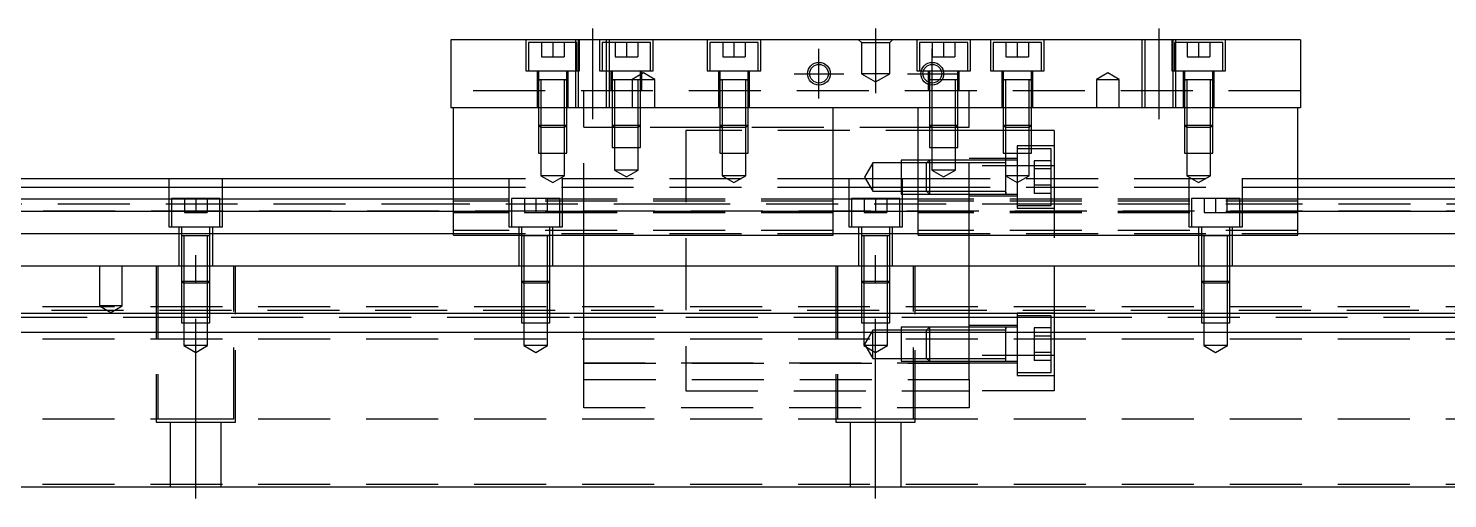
# Model space of a CAD drawing. Header units: millimetres. Extents: x -20 to 986, y -279 to 102.
# Drawn here: x 230.5 to 480.9, y -239 to -156 of the extents above; entities that cross this region are included whole.
import ezdxf

# ---------------------------------------------------------------- set-up
doc = ezdxf.new("R2010")
doc.units = ezdxf.units.MM
doc.linetypes.add('CENTER', pattern=[50.8, 31.75, -6.35, 6.35, -6.35])
doc.linetypes.add('DASHED', pattern=[19.05, 12.7, -6.35])
doc.layers.add('CENTER', color=1, linetype='CENTER')

msp = doc.modelspace()

# ---------------------------------------------------------------- linework, layer by layer
at = {"color": 7, "linetype": 'Continuous', "lineweight": -3}
for p, q in [((455, -158.03), (305, -158.03)), ((305, -158.03), (305, -170.03)), ((455, -158.03), (455, -170.03)), ((389.9, -165.13), (389.9, -165.676966)), ((391.67033, -165.13), (391.229838, -165.13)), ((389.9, -165.676966), (389.9, -166.027498)), ((455, -170.03), (305, -170.03)), ((305.5, -192.53), (305.5, -170.03)), ((372.5, -192.53), (372.5, -170.03)), ((387.5, -192.53), (387.5, -170.03)), ((454.5, -192.53), (454.5, -170.03)), ((0, -182.53), (305.5, -182.53)), ((372.5, -182.53), (387.5, -182.53)), ((454.5, -182.53), (760, -182.53)), ((0, -184.069608), (305.5, -184.069608)), ((372.5, -184.069608), (387.5, -184.069608)), ((454.5, -184.069608), (760, -184.069608)), ((305.5, -186.15154), (0, -186.15154)), ((387.5, -186.15154), (372.5, -186.15154)), ((760, -186.15154), (454.5, -186.15154)), ((305.5, -188.366666), (0, -188.366666)), ((387.5, -188.366666), (372.5, -188.366666)), ((760, -188.366666), (454.5, -188.366666)), ((0, -192.211934), (305.5, -192.211934)), ((305.5, -192.53), (372.5, -192.53)), ((372.5, -192.211934), (387.5, -192.211934)), ((387.5, -192.53), (454.5, -192.53)), ((454.5, -192.211934), (760, -192.211934)), ((760, -198.03), (0, -198.03)), ((760, -206.33), (0, -206.33)), ((760, -209.73), (0, -209.73)), ((760, -237.03), (0, -237.03))]:
    msp.add_line(p, q, dxfattribs=at)
at = {"color": 3, "linetype": 'DASHED', "lineweight": -3}
for p, q in [((318.25, -158.03), (318.25, -163.53)), ((327.25, -158.53), (318.75, -158.53)), ((318.75, -158.53), (318.75, -163.53)), ((321, -158.53), (321, -161.03)), ((323, -158.53), (323, -161.03)), ((325, -158.53), (325, -161.03)), ((327.000006, -158.03), (327.000006, -170.03)), ((327.25, -163.53), (327.25, -158.53)), ((327.5, -158.03), (327.5, -170.03)), ((327.75, -163.53), (327.75, -158.03)), ((331.25, -158.03), (331.25, -163.53)), ((332.999994, -158.53), (331.75, -158.53)), ((331.75, -158.53), (331.75, -163.53)), ((332.5, -170.03), (332.5, -158.03)), ((332.999994, -170.03), (332.999994, -158.03)), ((340.25, -158.53), (332.999994, -158.53)), ((334, -158.53), (334, -161.03)), ((336, -158.53), (336, -161.03)), ((338, -158.53), (338, -161.03)), ((340.25, -163.53), (340.25, -158.53)), ((340.75, -163.53), (340.75, -158.03)), ((350.25, -158.03), (350.25, -163.53)), ((359.25, -158.53), (350.75, -158.53)), ((350.75, -158.53), (350.75, -163.53)), ((353, -158.53), (353, -161.03)), ((355, -158.53), (355, -161.03)), ((357, -158.53), (357, -161.03)), ((359.25, -163.53), (359.25, -158.53)), ((359.75, -163.53), (359.75, -158.03)), ((377.5, -158.53), (377, -158.03)), ((377.5, -158.53), (377.5, -164.03)), ((377.5, -158.53), (382.5, -158.53)), ((382.5, -158.53), (383, -158.03)), ((382.5, -164.03), (382.5, -158.53)), ((387.25, -158.03), (387.25, -163.53)), ((396.25, -158.53), (387.75, -158.53)), ((387.75, -158.53), (387.75, -163.53)), ((390, -158.53), (390, -161.03)), ((392, -158.53), (392, -161.03)), ((394, -158.53), (394, -161.03)), ((396.25, -163.53), (396.25, -158.53)), ((396.75, -163.53), (396.75, -158.03)), ((400.25, -158.03), (400.25, -163.53)), ((409.25, -158.53), (400.75, -158.53)), ((400.75, -158.53), (400.75, -163.53)), ((403, -158.53), (403, -161.03)), ((405, -158.53), (405, -161.03)), ((407, -158.53), (407, -161.03)), ((409.25, -163.53), (409.25, -158.53)), ((409.75, -163.53), (409.75, -158.03)), ((427.000006, -158.03), (427.000006, -170.03)), ((427.5, -158.03), (427.5, -170.03)), ((432.25, -158.03), (432.25, -163.53)), ((432.5, -170.03), (432.5, -158.03)), ((441.25, -158.53), (432.75, -158.53)), ((432.75, -158.53), (432.75, -163.53)), ((432.999994, -170.03), (432.999994, -158.03)), ((435, -158.53), (435, -161.03)), ((437, -158.53), (437, -161.03)), ((439, -158.53), (439, -161.03)), ((441.25, -163.53), (441.25, -158.53)), ((441.75, -163.53), (441.75, -158.03)), ((321, -161.03), (323, -161.03)), ((323, -161.03), (325, -161.03)), ((334, -161.03), (336, -161.03)), ((336, -161.03), (338, -161.03)), ((353, -161.03), (355, -161.03)), ((355, -161.03), (357, -161.03)), ((390, -161.03), (392, -161.03)), ((392, -161.03), (394, -161.03)), ((403, -161.03), (405, -161.03)), ((405, -161.03), (407, -161.03)), ((435, -161.03), (437, -161.03)), ((437, -161.03), (439, -161.03)), ((318.25, -163.53), (327.75, -163.53)), ((320.25, -163.53), (320.25, -170.03)), ((320.5, -163.53), (320.5, -165.13)), ((320.5, -165.125), (320.5, -165.13)), ((320.5, -165.13), (320.757448, -165.13)), ((320.757468, -165.13), (320.5, -165.13)), ((320.5, -165.13), (320.5, -165.135)), ((320.5, -165.13), (320.5, -170.02998)), ((325.242552, -165.13), (320.757468, -165.13)), ((320.9, -165.13), (320.9, -170.02998)), ((325.1, -170.02998), (325.1, -165.13)), ((325.5, -165.13), (325.242552, -165.13)), ((325.242602, -165.13), (325.5, -165.13)), ((325.5, -165.13), (325.5, -163.53)), ((325.5, -165.13), (325.5, -165.125)), ((325.5, -165.135), (325.5, -165.13)), ((325.5, -170.02998), (325.5, -165.13)), ((325.75, -170.03), (325.75, -163.53)), ((331.25, -163.53), (340.75, -163.53)), ((333.25, -163.53), (333.25, -167.03)), ((333.5, -163.53), (333.5, -165.13)), ((333.5, -165.125), (333.5, -165.13)), ((333.5, -165.13), (333.757448, -165.13)), ((333.757468, -165.13), (333.5, -165.13)), ((333.5, -165.13), (333.5, -165.135)), ((333.5, -165.13), (333.5, -167.02998)), ((338.5, -165.13), (333.757468, -165.13)), ((333.9, -165.13), (333.9, -167.02998)), ((339, -163.8753), (337, -165.03)), ((337, -165.03), (339, -165.03)), ((337, -165.03), (337, -170.03)), ((338.1, -167.02998), (338.1, -165.13)), ((338.5, -165.13), (338.5, -163.53)), ((338.5, -165.13), (338.5, -165.125)), ((338.5, -165.135), (338.5, -165.13)), ((338.5, -167.02998), (338.5, -165.13)), ((338.75, -167.03), (338.75, -163.53)), ((341, -165.03), (339, -163.8753)), ((339, -165.03), (341, -165.03)), ((341, -170.03), (341, -165.03)), ((350.25, -163.53), (359.75, -163.53)), ((352.25, -163.53), (352.25, -170.03)), ((352.5, -163.53), (352.5, -165.13)), ((352.5, -165.125), (352.5, -165.13)), ((352.5, -165.13), (352.757448, -165.13)), ((352.757468, -165.13), (352.5, -165.13)), ((352.5, -165.13), (352.5, -170.02998)), ((352.5, -165.13), (352.5, -165.135)), ((357.242552, -165.13), (352.757468, -165.13)), ((352.9, -165.13), (352.9, -170.02998)), ((357.1, -170.02998), (357.1, -165.13)), ((357.5, -165.13), (357.242552, -165.13)), ((357.242602, -165.13), (357.5, -165.13)), ((357.5, -165.13), (357.5, -163.53)), ((357.5, -165.13), (357.5, -165.125)), ((357.5, -170.02998), (357.5, -165.13)), ((357.5, -165.135), (357.5, -165.13)), ((357.75, -170.03), (357.75, -163.53)), ((382.5, -164.03), (377.5, -164.03)), ((377.5, -164.03), (380, -165.473376)), ((380, -165.473376), (382.5, -164.03)), ((387.25, -163.53), (396.75, -163.53)), ((389.25, -163.53), (389.25, -167.03)), ((389.5, -163.53), (389.5, -165.13)), ((389.5, -165.125), (389.5, -165.13)), ((389.757468, -165.13), (389.5, -165.13)), ((389.5, -165.13), (389.5, -165.135)), ((389.5, -165.13), (389.5, -165.602418)), ((391.229562, -165.13), (389.757468, -165.13)), ((391.669968, -165.13), (391.229562, -165.13)), ((394.242552, -165.13), (391.669968, -165.13)), ((394.1, -167.02998), (394.1, -165.13)), ((394.5, -165.13), (394.242552, -165.13)), ((394.5, -165.13), (394.5, -163.53)), ((394.5, -165.13), (394.5, -165.125)), ((394.5, -165.135), (394.5, -165.13)), ((394.5, -167.02998), (394.5, -165.13)), ((394.75, -167.03), (394.75, -163.53)), ((400.25, -163.53), (409.75, -163.53)), ((402.25, -163.53), (402.25, -170.03)), ((402.5, -163.53), (402.5, -165.13)), ((402.5, -165.125), (402.5, -165.13)), ((402.5, -165.13), (402.757448, -165.13)), ((402.757468, -165.13), (402.5, -165.13)), ((402.5, -165.13), (402.5, -165.135)), ((402.5, -165.13), (402.5, -170.02998)), ((407.242552, -165.13), (402.757468, -165.13)), ((402.9, -165.13), (402.9, -170.02998)), ((407.1, -170.02998), (407.1, -165.13)), ((407.5, -165.13), (407.242552, -165.13)), ((407.242602, -165.13), (407.5, -165.13)), ((407.5, -165.13), (407.5, -163.53)), ((407.5, -165.13), (407.5, -165.125)), ((407.5, -165.135), (407.5, -165.13)), ((407.5, -170.02998), (407.5, -165.13)), ((407.75, -170.03), (407.75, -163.53)), ((421, -163.8753), (419, -165.03)), ((419, -165.03), (421, -165.03)), ((419, -165.03), (419, -170.03)), ((423, -165.03), (421, -163.8753)), ((421, -165.03), (423, -165.03)), ((423, -170.03), (423, -165.03)), ((432.25, -163.53), (441.75, -163.53)), ((434.25, -163.53), (434.25, -170.03)), ((434.5, -163.53), (434.5, -165.13)), ((434.5, -165.125), (434.5, -165.13)), ((434.5, -165.13), (434.757448, -165.13)), ((434.757468, -165.13), (434.5, -165.13)), ((434.5, -165.13), (434.5, -165.135)), ((434.5, -165.13), (434.5, -170.02998)), ((439.242552, -165.13), (434.757468, -165.13)), ((434.9, -165.13), (434.9, -170.02998)), ((439.1, -170.02998), (439.1, -165.13)), ((439.5, -165.13), (439.242552, -165.13)), ((439.242602, -165.13), (439.5, -165.13)), ((439.5, -165.13), (439.5, -163.53)), ((439.5, -165.13), (439.5, -165.125)), ((439.5, -165.135), (439.5, -165.13)), ((439.5, -170.02998), (439.5, -165.13)), ((439.75, -170.03), (439.75, -163.53)), ((455, -167.03), (305, -167.03)), ((328.5, -170.03), (328.5, -167.03)), ((333.5, -167.03), (333.5, -173.13)), ((333.500006, -167.03), (333.500006, -173.13)), ((333.9, -167.03), (333.9, -173.53)), ((338.1, -173.53), (338.1, -167.03)), ((338.499994, -173.13), (338.499994, -167.03)), ((338.5, -173.13), (338.5, -167.03)), ((389.5, -165.602418), (389.5, -165.966492)), ((389.5, -165.966492), (389.5, -167.02998)), ((389.5, -167.03), (389.5, -173.13)), ((389.500006, -167.03), (389.500006, -173.13)), ((389.9, -166.027498), (389.9, -167.02998)), ((389.9, -167.03), (389.9, -173.53)), ((394.1, -170.03), (394.1, -167.03)), ((394.499994, -170.03), (394.499994, -167.03)), ((394.5, -170.03), (394.5, -167.03)), ((396.5, -170.03), (396.5, -167.03)), ((320.5, -170.03), (320.5, -173.13)), ((320.500006, -170.03), (320.500006, -173.130006)), ((320.9, -170.03), (320.9, -173.53)), ((325.1, -173.53), (325.1, -170.03)), ((325.499994, -173.130006), (325.499994, -170.03)), ((325.5, -173.13), (325.5, -170.03)), ((328.5, -192.53), (328.5, -170.03)), ((352.5, -170.03), (352.5, -173.13)), ((352.500006, -170.03), (352.500006, -173.130006)), ((352.9, -170.03), (352.9, -173.53)), ((357.1, -173.53), (357.1, -170.03)), ((357.499994, -173.130006), (357.499994, -170.03)), ((357.5, -173.13), (357.5, -170.03)), ((394.1, -173.53), (394.1, -170.03)), ((394.499994, -173.130006), (394.499994, -170.03)), ((394.5, -173.13), (394.5, -170.03)), ((396.5, -192.53), (396.5, -170.03)), ((402.5, -170.03), (402.5, -173.13)), ((402.500006, -170.03), (402.500006, -173.130006)), ((402.9, -170.03), (402.9, -173.53)), ((407.1, -173.53), (407.1, -170.03)), ((407.499994, -173.130006), (407.499994, -170.03)), ((407.5, -173.13), (407.5, -170.03)), ((434.5, -170.03), (434.5, -173.13)), ((434.500006, -170.03), (434.500006, -173.130006)), ((434.9, -170.03), (434.9, -173.53)), ((439.1, -173.53), (439.1, -170.03)), ((439.499994, -173.130006), (439.499994, -170.03)), ((439.5, -173.13), (439.5, -170.03)), ((320.5, -173.13), (325.5, -173.13)), ((320.5, -173.13), (320.9, -173.53)), ((320.500006, -173.13002), (320.500006, -178.03)), ((325.1, -173.53), (320.9, -173.53)), ((320.9, -173.53002), (320.9, -178.03)), ((325.1, -173.53), (325.5, -173.13)), ((325.1, -178.03), (325.1, -173.53002)), ((325.499994, -178.03), (325.499994, -173.13002)), ((333.9, -173.53), (328.5, -173.53)), ((333.5, -173.13), (338.5, -173.13)), ((333.5, -173.13), (333.9, -173.53)), ((333.500006, -173.13002), (333.500006, -177.03)), ((338.1, -173.53), (333.9, -173.53)), ((333.9, -173.53002), (333.9, -177.03)), ((338.1, -173.53), (338.5, -173.13)), ((352.9, -173.53), (338.1, -173.53)), ((338.1, -177.03), (338.1, -173.53002)), ((338.499994, -177.03), (338.499994, -173.13002)), ((346.5, -174.03), (346.5, -220.03)), ((394.499994, -174.03), (346.5, -174.03)), ((352.5, -173.13), (357.5, -173.13)), ((352.5, -173.13), (352.9, -173.53)), ((352.500006, -173.13002), (352.500006, -178.03)), ((357.1, -173.53), (352.9, -173.53)), ((352.9, -173.53002), (352.9, -178.03)), ((357.1, -173.53), (357.5, -173.13)), ((389.9, -173.53), (357.1, -173.53)), ((357.1, -178.03), (357.1, -173.53002)), ((357.499994, -178.03), (357.499994, -173.13002)), ((389.5, -173.13), (394.5, -173.13)), ((389.5, -173.13), (389.9, -173.53)), ((389.500006, -173.13002), (389.500006, -177.03)), ((394.1, -173.53), (389.9, -173.53)), ((389.9, -173.53002), (389.9, -177.03)), ((394.1, -173.53), (394.5, -173.13)), ((396.5, -173.53), (394.1, -173.53)), ((394.1, -177.03), (394.1, -173.53002)), ((394.499994, -177.03), (394.499994, -173.13002)), ((396.5, -174.03), (394.499994, -174.03)), ((402.500006, -174.03), (396.5, -174.03)), ((402.5, -173.13), (407.5, -173.13)), ((402.5, -173.13), (402.9, -173.53)), ((402.500006, -173.13002), (402.500006, -178.03)), ((407.499994, -174.03), (402.500006, -174.03)), ((407.1, -173.53), (402.9, -173.53)), ((402.9, -173.53002), (402.9, -178.03)), ((407.1, -173.53), (407.5, -173.13)), ((407.1, -178.03), (407.1, -173.53002)), ((407.499994, -178.03), (407.499994, -173.13002)), ((411.5, -174.03), (407.499994, -174.03)), ((411.5, -174.03), (411.5, -180.2968)), ((434.5, -173.13), (439.5, -173.13)), ((434.5, -173.13), (434.9, -173.53)), ((434.500006, -173.13002), (434.500006, -178.03)), ((439.1, -173.53), (434.9, -173.53)), ((434.9, -173.53002), (434.9, -178.03)), ((439.1, -173.53), (439.5, -173.13)), ((439.1, -178.03), (439.1, -173.53002)), ((439.499994, -178.03), (439.499994, -173.13002)), ((333.500006, -177.03), (338.499994, -177.03)), ((333.9, -177.03), (333.9, -181.03)), ((338.1, -181.03), (338.1, -177.03)), ((389.500006, -177.03), (394.499994, -177.03)), ((389.9, -177.03), (389.9, -181.03)), ((394.1, -181.03), (394.1, -177.03)), ((405, -176.78), (405, -187.78)), ((411.5, -176.78), (405, -176.78)), ((407.499994, -177.28), (405, -177.28)), ((411, -177.28), (407.499994, -177.28)), ((411, -187.28), (411, -177.28)), ((320.500006, -178.03), (325.499994, -178.03)), ((320.9, -178.03), (320.9, -182.03)), ((325.1, -182.03), (325.1, -178.03)), ((352.500006, -178.03), (357.499994, -178.03)), ((352.9, -178.03), (352.9, -182.03)), ((357.1, -182.03), (357.1, -178.03)), ((379.5, -179.78), (378.056624, -182.28)), ((379.5, -184.78), (379.5, -179.78)), ((384.5, -179.78), (379.5, -179.78)), ((384.5, -179.280006), (384.5, -185.279994)), ((389.49998, -179.280006), (384.5, -179.280006)), ((388.99998, -179.78), (384.5, -179.78)), ((389.5, -179.28), (389, -179.78)), ((389, -184.78), (389, -179.78)), ((396.5, -179.78), (389, -179.78)), ((389.5, -179.28), (389.5, -185.28)), ((396.5, -179.28), (389.5, -179.28)), ((396.5, -179.280006), (389.5, -179.280006)), ((405, -178.98), (396.5, -178.98)), ((411.5, -180.2968), (396.5, -180.2968)), ((403.005, -179.28), (396.50002, -179.28)), ((403, -179.78), (396.50002, -179.78)), ((402.500006, -178.03), (407.499994, -178.03)), ((402.9, -178.03), (402.9, -182.03)), ((405, -179.28), (402.995, -179.28)), ((403, -179.78), (403, -179.279994)), ((403, -182.28), (403, -179.279994)), ((403, -185.280006), (403, -179.279994)), ((403, -184.78), (403, -179.78)), ((407.1, -182.03), (407.1, -178.03)), ((408, -179.393248), (408, -180.836624)), ((411, -179.393248), (408, -179.393248)), ((411.5, -180.2968), (411.5, -198.03)), ((434.500006, -178.03), (439.499994, -178.03)), ((434.9, -178.03), (434.9, -182.03)), ((439.1, -182.03), (439.1, -178.03)), ((255.25, -182.53), (255.25, -191.03)), ((264.75, -191.03), (264.75, -182.53)), ((305.5, -182.53), (372.5, -182.53)), ((315.25, -182.53), (315.25, -191.03)), ((325.1, -182.03), (320.9, -182.03)), ((320.9, -182.03), (323, -183.242436)), ((323, -183.242436), (325.1, -182.03)), ((324.75, -191.03), (324.75, -182.53)), ((338.1, -181.03), (333.9, -181.03)), ((333.9, -181.03), (336, -182.242436)), ((336, -182.242436), (338.1, -181.03)), ((357.1, -182.03), (352.9, -182.03)), ((352.9, -182.03), (355, -183.242436)), ((355, -183.242436), (357.1, -182.03)), ((375.25, -182.53), (375.25, -191.03)), ((378.056624, -182.28), (379.5, -184.78)), ((384.75, -191.03), (384.75, -182.53)), ((387.5, -182.53), (454.5, -182.53)), ((394.1, -181.03), (389.9, -181.03)), ((389.9, -181.03), (392, -182.242436)), ((392, -182.242436), (394.1, -181.03)), ((407.1, -182.03), (402.9, -182.03)), ((402.9, -182.03), (405, -183.242436)), ((403, -184.930204), (403, -182.031394)), ((405, -183.242436), (407.1, -182.03)), ((411, -180.836624), (408, -180.836624)), ((408, -180.836624), (408, -183.723376)), ((439.1, -182.03), (434.9, -182.03)), ((434.9, -182.03), (437, -183.242436)), ((435.25, -182.53), (435.25, -191.03)), ((437, -183.242436), (439.1, -182.03)), ((444.75, -191.03), (444.75, -182.53)), ((305.5, -184.069608), (372.5, -184.069608)), ((379.5, -184.78), (384.5, -184.78)), ((384.5, -184.78), (388.99998, -184.78)), ((384.5, -185.279994), (389.49998, -185.279994)), ((387.5, -184.069608), (454.5, -184.069608)), ((389, -184.78), (389.5, -185.28)), ((389, -184.78), (396.5, -184.78)), ((389.5, -185.279994), (396.5, -185.279994)), ((389.5, -185.28), (396.5, -185.28)), ((396.50002, -184.78), (403, -184.78)), ((396.50002, -185.28), (403.005, -185.28)), ((402.995, -185.28), (405, -185.28)), ((403, -185.280006), (403, -184.78)), ((403, -185.28), (403, -184.930204)), ((403, -184.930204), (403, -185.28)), ((411, -183.723376), (408, -183.723376)), ((408, -183.723376), (408, -185.166752)), ((411, -185.166752), (408, -185.166752)), ((305.5, -187.03), (28, -187.03)), ((264.25, -186.03), (255.75, -186.03)), ((255.75, -186.03), (255.75, -191.03)), ((258, -186.03), (258, -188.53)), ((260, -186.03), (260, -188.53)), ((262, -186.03), (262, -188.53)), ((264.25, -191.03), (264.25, -186.03)), ((372.5, -186.15154), (305.5, -186.15154)), ((372.5, -186.55668), (305.5, -186.55668)), ((346.49998, -187.03), (305.5, -187.03)), ((324.25, -186.03), (315.75, -186.03)), ((315.75, -186.03), (315.75, -191.03)), ((318, -186.03), (318, -188.53)), ((320, -186.03), (320, -188.53)), ((322, -186.03), (322, -188.53)), ((324.25, -191.03), (324.25, -186.03)), ((411.5, -187.03), (346.5, -187.03)), ((384.25, -186.03), (375.75, -186.03)), ((375.75, -186.03), (375.75, -191.03)), ((378, -186.03), (378, -188.53)), ((380, -186.03), (380, -188.53)), ((382, -186.03), (382, -188.53)), ((384.25, -191.03), (384.25, -186.03)), ((454.5, -186.15154), (387.5, -186.15154)), ((454.5, -186.55668), (387.5, -186.55668)), ((396.5, -185.58), (405, -185.58)), ((405, -187.28), (411, -187.28)), ((405, -187.78), (411.5, -187.78)), ((454.5, -187.03), (411.50002, -187.03)), ((444.25, -186.03), (435.75, -186.03)), ((435.75, -186.03), (435.75, -191.03)), ((438, -186.03), (438, -188.53)), ((440, -186.03), (440, -188.53)), ((442, -186.03), (442, -188.53)), ((444.25, -191.03), (444.25, -186.03)), ((703, -187.03), (454.5, -187.03)), ((703, -188.28), (25, -188.28)), ((258, -188.53), (260, -188.53)), ((260, -188.53), (262, -188.53)), ((372.5, -188.366666), (305.5, -188.366666)), ((372.5, -188.61), (305.5, -188.61)), ((318, -188.53), (320, -188.53)), ((320, -188.53), (322, -188.53)), ((378, -188.53), (380, -188.53)), ((380, -188.53), (382, -188.53)), ((454.5, -188.366666), (387.5, -188.366666)), ((454.5, -188.61), (387.5, -188.61)), ((438, -188.53), (440, -188.53)), ((440, -188.53), (442, -188.53)), ((255.25, -191.03), (264.75, -191.03)), ((257, -191.03), (257, -198.03)), ((257.5, -191.03), (257.5, -192.63)), ((257.5, -192.625), (257.5, -192.63)), ((257.757468, -192.63), (257.5, -192.63)), ((257.5, -192.63), (257.5, -198.02998)), ((257.5, -192.63), (257.5, -192.635)), ((262.242552, -192.63), (257.757468, -192.63)), ((257.9, -192.63), (257.9, -198.02998)), ((262.1, -198.02998), (262.1, -192.63)), ((262.5, -192.63), (262.242552, -192.63)), ((262.5, -192.63), (262.5, -191.03)), ((262.5, -192.63), (262.5, -192.625)), ((262.5, -198.02998), (262.5, -192.63)), ((262.5, -192.635), (262.5, -192.63)), ((263, -198.03), (263, -191.03)), ((372.5, -191.707372), (305.5, -191.707372)), ((305.5, -192.211934), (372.5, -192.211934)), ((315.25, -191.03), (324.75, -191.03)), ((317, -191.03), (317, -198.03)), ((317.5, -191.03), (317.5, -192.63)), ((317.5, -192.625), (317.5, -192.63)), ((317.757468, -192.63), (317.5, -192.63)), ((317.5, -192.63), (317.5, -198.02998)), ((317.5, -192.63), (317.5, -192.635)), ((322.242552, -192.63), (317.757468, -192.63)), ((317.9, -192.63), (317.9, -198.02998)), ((322.1, -198.02998), (322.1, -192.63)), ((322.5, -192.63), (322.242552, -192.63)), ((322.5, -192.63), (322.5, -191.03)), ((322.5, -192.63), (322.5, -192.625)), ((322.5, -198.02998), (322.5, -192.63)), ((322.5, -192.635), (322.5, -192.63)), ((323, -198.03), (323, -191.03)), ((328.5, -198.03), (328.5, -192.53)), ((375.25, -191.03), (384.75, -191.03)), ((377, -191.03), (377, -198.03)), ((377.5, -191.03), (377.5, -192.63)), ((377.5, -192.625), (377.5, -192.63)), ((377.757468, -192.63), (377.5, -192.63)), ((377.5, -192.63), (377.5, -198.02998)), ((377.5, -192.63), (377.5, -192.635)), ((382.242552, -192.63), (377.757468, -192.63)), ((377.9, -192.63), (377.9, -198.02998)), ((382.1, -198.02998), (382.1, -192.63)), ((382.5, -192.63), (382.242552, -192.63)), ((382.5, -192.63), (382.5, -191.03)), ((382.5, -192.63), (382.5, -192.625)), ((382.5, -198.02998), (382.5, -192.63)), ((382.5, -192.635), (382.5, -192.63)), ((383, -198.03), (383, -191.03)), ((454.5, -191.707372), (387.5, -191.707372)), ((387.5, -192.211934), (454.5, -192.211934)), ((396.5, -198.03), (396.5, -192.53)), ((435.25, -191.03), (444.75, -191.03)), ((437, -191.03), (437, -198.03)), ((437.5, -191.03), (437.5, -192.63)), ((437.5, -192.625), (437.5, -192.63)), ((437.757468, -192.63), (437.5, -192.63)), ((437.5, -192.63), (437.5, -198.02998)), ((437.5, -192.63), (437.5, -192.635)), ((442.242552, -192.63), (437.757468, -192.63)), ((437.9, -192.63), (437.9, -198.02998)), ((442.1, -198.02998), (442.1, -192.63)), ((442.5, -192.63), (442.242552, -192.63)), ((442.5, -192.63), (442.5, -191.03)), ((442.5, -192.63), (442.5, -192.625)), ((442.5, -198.02998), (442.5, -192.63)), ((442.5, -192.635), (442.5, -192.63)), ((443, -198.03), (443, -191.03)), ((243, -198.03), (243, -205.03)), ((247, -205.03), (247, -198.03)), ((253, -198.03), (253, -225.53)), ((253.291796, -198.03), (253.291796, -225.03)), ((257.5, -198.03), (257.5, -200.63)), ((257.500006, -198.03), (257.500006, -200.630006)), ((257.9, -198.03), (257.9, -201.03)), ((262.1, -201.03), (262.1, -198.03)), ((262.499994, -200.630006), (262.499994, -198.03)), ((262.5, -200.63), (262.5, -198.03)), ((266.708204, -225.03), (266.708204, -198.03)), ((267, -225.53), (267, -198.03)), ((317.5, -198.03), (317.5, -200.63)), ((317.500006, -198.03), (317.500006, -200.630006)), ((317.9, -198.03), (317.9, -201.03)), ((322.1, -201.03), (322.1, -198.03)), ((322.499994, -200.630006), (322.499994, -198.03)), ((322.5, -200.63), (322.5, -198.03)), ((328.5, -206.33), (328.5, -198.03)), ((373, -198.03), (373, -225.53)), ((373.291796, -198.03), (373.291796, -225.03)), ((377.5, -198.03), (377.5, -200.63)), ((377.500006, -198.03), (377.500006, -200.630006)), ((377.9, -198.03), (377.9, -201.03)), ((382.1, -201.03), (382.1, -198.03)), ((382.499994, -200.630006), (382.499994, -198.03)), ((382.5, -200.63), (382.5, -198.03)), ((386.708204, -225.03), (386.708204, -198.03)), ((387, -225.53), (387, -198.03)), ((396.5, -206.33), (396.5, -198.03)), ((411.5, -198.03), (411.5, -201.03)), ((437.5, -198.03), (437.5, -200.63)), ((437.500006, -198.03), (437.500006, -200.630006)), ((437.9, -198.03), (437.9, -201.03)), ((442.1, -201.03), (442.1, -198.03)), ((442.499994, -200.630006), (442.499994, -198.03)), ((442.5, -200.63), (442.5, -198.03)), ((257.5, -200.63), (262.5, -200.63)), ((257.5, -200.63), (257.9, -201.03)), ((257.500006, -200.63002), (257.500006, -206.33)), ((262.1, -201.03), (257.9, -201.03)), ((257.9, -201.03002), (257.9, -208.03)), ((262.1, -201.03), (262.5, -200.63)), ((262.1, -208.03), (262.1, -201.03002)), ((262.499994, -206.33), (262.499994, -200.63002)), ((317.5, -200.63), (322.5, -200.63)), ((317.5, -200.63), (317.9, -201.03)), ((317.500006, -200.63002), (317.500006, -206.33)), ((322.1, -201.03), (317.9, -201.03)), ((317.9, -201.03002), (317.9, -208.03)), ((322.1, -201.03), (322.5, -200.63)), ((322.1, -208.03), (322.1, -201.03002)), ((322.499994, -206.33), (322.499994, -200.63002)), ((377.5, -200.63), (382.5, -200.63)), ((377.5, -200.63), (377.9, -201.03)), ((377.500006, -200.63002), (377.500006, -206.33)), ((382.1, -201.03), (377.9, -201.03)), ((377.9, -201.03002), (377.9, -208.03)), ((382.1, -201.03), (382.5, -200.63)), ((382.1, -208.03), (382.1, -201.03002)), ((382.499994, -206.33), (382.499994, -200.63002)), ((411.5, -201.03), (411.5, -206.33)), ((437.5, -200.63), (442.5, -200.63)), ((437.5, -200.63), (437.9, -201.03)), ((437.500006, -200.63002), (437.500006, -206.33)), ((442.1, -201.03), (437.9, -201.03)), ((437.9, -201.03002), (437.9, -208.03)), ((442.1, -201.03), (442.5, -200.63)), ((442.1, -208.03), (442.1, -201.03002)), ((442.499994, -206.33), (442.499994, -200.63002)), ((760, -205.18), (0, -205.18)), ((247, -205.03), (243, -205.03)), ((243, -205.03), (245, -206.1847)), ((245, -206.1847), (247, -205.03)), ((25, -205.78), (703, -205.78)), ((56.708204, -207.03), (313.291796, -207.03)), ((257.500006, -206.33), (257.500006, -208.03)), ((257.500006, -207.03), (262.499994, -207.03)), ((262.499994, -208.03), (262.499994, -206.33)), ((313.291796, -207.03), (326.708204, -207.03)), ((317.500006, -206.33), (317.500006, -208.03)), ((317.500006, -207.03), (322.499994, -207.03)), ((322.499994, -208.03), (322.499994, -206.33)), ((326.708204, -207.03), (328.5, -207.03)), ((328.5, -209.73), (328.5, -206.33)), ((328.5, -207.03), (346.49998, -207.03)), ((346.5, -207.029994), (396.5, -207.029994)), ((346.5, -207.03), (396.5, -207.03)), ((377.500006, -206.33), (377.500006, -208.03)), ((377.500006, -207.03), (382.499994, -207.03)), ((382.499994, -208.03), (382.499994, -206.33)), ((396.5, -209.73), (396.5, -206.33)), ((396.5, -207.029994), (405, -207.029994)), ((396.5, -207.03), (405, -207.03)), ((405, -206.28), (405, -217.28)), ((411.5, -206.28), (405, -206.28)), ((407.500006, -206.78), (405, -206.78)), ((405, -207.029994), (407.500006, -207.029994)), ((405, -207.03), (407.500006, -207.03)), ((411, -206.78), (407.500006, -206.78)), ((407.500006, -207.029994), (411, -207.029994)), ((407.500006, -207.03), (411, -207.03)), ((411, -208.03), (411, -206.78)), ((411, -207.029994), (411.5, -207.029994)), ((411, -207.03), (411.5, -207.03)), ((411.5, -206.33), (411.5, -208.03)), ((411.50002, -207.03), (412.499994, -207.03)), ((412.499994, -207.03), (703.005, -207.03)), ((437.500006, -206.33), (437.500006, -208.03)), ((437.500006, -207.03), (442.499994, -207.03)), ((442.499994, -208.03), (442.499994, -206.33)), ((257.500006, -208.03), (262.499994, -208.03)), ((257.9, -208.03), (257.9, -212.03)), ((262.1, -212.03), (262.1, -208.03)), ((317.500006, -208.03), (322.499994, -208.03)), ((317.9, -208.03), (317.9, -212.03)), ((322.1, -212.03), (322.1, -208.03)), ((328.5, -218.03), (328.5, -209.73)), ((377.500006, -208.03), (382.499994, -208.03)), ((377.9, -208.03), (377.9, -212.03)), ((379.5, -209.28), (378.056624, -211.78)), ((379.5, -214.28), (379.5, -209.28)), ((384.5, -209.28), (379.5, -209.28)), ((382.1, -212.03), (382.1, -208.03)), ((384.5, -208.780006), (384.5, -214.779994)), ((389.49998, -208.780006), (384.5, -208.780006)), ((388.99998, -209.28), (384.5, -209.28)), ((389.5, -208.78), (389, -209.28)), ((389, -214.28), (389, -209.28)), ((396.5, -209.28), (389, -209.28)), ((389.5, -208.78), (389.5, -214.78)), ((396.5, -208.78), (389.5, -208.78)), ((396.5, -208.780006), (389.5, -208.780006)), ((405, -208.48), (396.5, -208.48)), ((396.5, -218.03), (396.5, -209.73)), ((403.005, -208.78), (396.50002, -208.78)), ((403, -209.28), (396.50002, -209.28)), ((405, -208.78), (402.995, -208.78)), ((403, -208.78), (403, -209.12965)), ((403, -209.129602), (403, -208.78)), ((403, -208.78), (403, -209.12965)), ((403, -209.129602), (403, -208.78)), ((403, -209.72965), (403, -209.129602)), ((403, -209.73), (403, -209.28)), ((403, -211.61996), (403, -209.72965)), ((408, -208.893248), (408, -210.336624)), ((411, -208.893248), (408, -208.893248)), ((411, -210.336624), (408, -210.336624)), ((408, -210.336624), (408, -213.223376)), ((411, -209.73), (411, -208.03)), ((411, -216.78), (411, -209.73)), ((411.5, -208.03), (411.5, -209.73)), ((411.5, -209.73), (411.5, -213.7632)), ((437.500006, -208.03), (442.499994, -208.03)), ((437.9, -208.03), (437.9, -212.03)), ((442.1, -212.03), (442.1, -208.03)), ((760, -210.88), (0, -210.88)), ((262.1, -212.03), (257.9, -212.03)), ((257.9, -212.03), (260, -213.242436)), ((260, -213.242436), (262.1, -212.03)), ((322.1, -212.03), (317.9, -212.03)), ((317.9, -212.03), (320, -213.242436)), ((320, -213.242436), (322.1, -212.03)), ((382.1, -212.03), (377.9, -212.03)), ((377.9, -212.03), (380, -213.242436)), ((378.056624, -211.78), (379.5, -214.28)), ((380, -213.242436), (382.1, -212.03)), ((403, -214.430204), (403, -211.61996)), ((442.1, -212.03), (437.9, -212.03)), ((437.9, -212.03), (440, -213.242436)), ((440, -213.242436), (442.1, -212.03)), ((328.5, -215.120052), (396.5, -215.120052)), ((396.5, -215.120052), (328.5, -215.120052)), ((379.5, -214.28), (384.5, -214.28)), ((384.5, -214.28), (388.99998, -214.28)), ((384.5, -214.779994), (389.49998, -214.779994)), ((389, -214.28), (396.5, -214.28)), ((389, -214.28), (389.5, -214.78)), ((389.5, -214.779994), (396.5, -214.779994)), ((389.5, -214.78), (396.5, -214.78)), ((411.5, -213.7632), (396.5, -213.7632)), ((396.5, -215.08), (405, -215.08)), ((396.50002, -214.28), (403, -214.28)), ((396.50002, -214.78), (403, -214.78)), ((402.995, -214.78), (403, -214.78)), ((403, -214.780006), (403, -214.28)), ((403, -214.78), (403, -214.430204)), ((403, -214.78), (405, -214.78)), ((403, -214.78), (403.005, -214.78)), ((411, -213.223376), (408, -213.223376)), ((408, -213.223376), (408, -214.666752)), ((411, -214.666752), (408, -214.666752)), ((411.5, -213.7632), (411.5, -220.03)), ((405, -216.78), (411, -216.78)), ((405, -217.28), (411.5, -217.28)), ((328.5, -218.03), (396.5, -218.03)), ((328.5, -223.03), (328.5, -218.03)), ((346.5, -220.03), (396.5, -220.03)), ((396.5, -218.03), (396.5, -223.03)), ((411.5, -220.03), (396.5, -220.03)), ((760, -225.03), (0, -225.03)), ((266.708204, -225.03), (253.291796, -225.03)), ((396.5, -223.03), (328.5, -223.03)), ((386.708204, -225.03), (373.291796, -225.03)), ((253, -225.53), (260, -225.53)), ((255.5, -225.53), (255.5, -237.03)), ((260, -225.53), (267, -225.53)), ((264.5, -237.03), (264.5, -225.53)), ((373, -225.53), (380, -225.53)), ((375.5, -225.53), (375.5, -237.03)), ((380, -225.53), (387, -225.53)), ((384.5, -237.03), (384.5, -225.53)), ((760, -236.53), (6.499992, -236.53))]:
    msp.add_line(p, q, dxfattribs=at)
at = {"color": 3, "linetype": 'Continuous', "lineweight": -2}
for centre in [(370, -164.03), (390, -164.03)]:
    msp.add_circle(centre, 2, dxfattribs=at)
at = {"color": 7, "linetype": 'Continuous', "lineweight": -3}
for centre in [(370, -164.03), (390, -164.03)]:
    msp.add_circle(centre, 1.65, dxfattribs=at)
at = {"layer": 'CENTER', "color": 1, "linetype": 'CENTER', "lineweight": -3}
for p, q in [((330, -156.03), (330, -172.03)), ((380, -156.03), (380, -167.473376)), ((430, -156.03), (430, -172.03)), ((370, -168.43), (370, -159.63)), ((390, -168.43), (390, -159.63)), ((365.6, -164.03), (374.4, -164.03)), ((385.6, -164.03), (394.4, -164.03)), ((260, -239.03), (260, -196.03)), ((380, -239.03), (380, -196.03))]:
    msp.add_line(p, q, dxfattribs=at)

doc.saveas('drawing.dxf')
